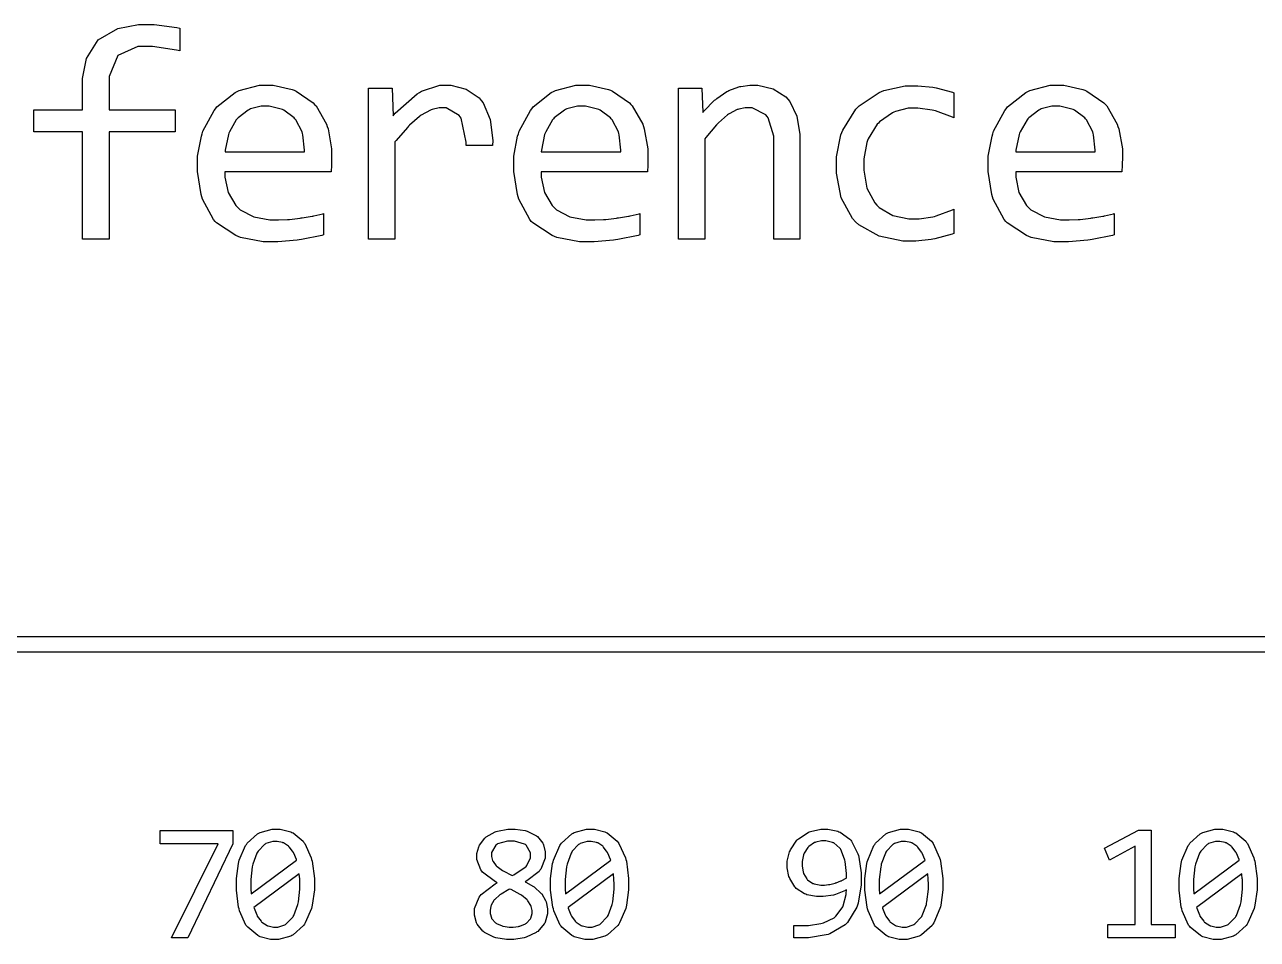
# Model space of a CAD drawing. Extents: x 0.4 to 7.8, y 0.3 to 11.2.
# Drawn here: x 4.045 to 5.879, y 9.844 to 11.204 of the extents above; entities that cross this region are included whole.
import ezdxf

# ---------------------------------------------------------------- set-up
doc = ezdxf.new("R2010")
doc.units = 0
doc.layers.get('0').update_dxf_attribs({"linetype": 'CONTINUOUS'})

msp = doc.modelspace()

# ---------------------------------------------------------------- linework, layer by layer
at = {"color": 9}
for points in [[(4.27604, 11.1654), (4.27094, 11.1665), (4.23514, 11.1719), (4.22325, 11.1719), (4.21338, 11.1719), (4.18375, 11.1582), (4.17063, 11.1272), (4.17063, 11.1168), (4.17063, 11.0774), (4.2691, 11.0774), (4.2691, 11.045), (4.17063, 11.045), (4.17063, 10.8854), (4.13103, 10.8854), (4.13103, 11.045), (4.05875, 11.045), (4.05875, 11.0774), (4.13103, 11.0774), (4.13103, 11.1146), (4.13103, 11.1244), (4.13683, 11.1539), (4.1544, 11.1819), (4.18365, 11.1987), (4.21436, 11.2043), (4.22461, 11.2043), (4.23747, 11.2043), (4.27132, 11.1999), (4.27604, 11.1989), (4.27604, 11.1654)], [(4.50168, 11.0097), (4.50168, 11.0062), (4.50146, 10.9967), (4.50146, 10.9958), (4.50142, 10.9948), (4.50082, 10.9861), (4.50076, 10.9852), (4.34299, 10.9852), (4.34299, 10.9777), (4.34782, 10.9548), (4.35906, 10.9353), (4.36225, 10.9322), (4.36546, 10.9291), (4.38574, 10.9185), (4.40972, 10.9138), (4.41775, 10.9138), (4.42264, 10.9138), (4.43576, 10.9144), (4.43744, 10.9145), (4.43907, 10.9147), (4.45492, 10.9166), (4.45649, 10.9168), (4.45801, 10.917), (4.4725, 10.9194), (4.4739, 10.9197), (4.47532, 10.92), (4.48839, 10.9231), (4.48958, 10.9234), (4.48958, 10.8915), (4.48693, 10.8908), (4.45692, 10.8848), (4.45356, 10.8843), (4.45019, 10.8838), (4.42165, 10.8814), (4.41217, 10.8814), (4.39974, 10.8814), (4.36594, 10.8879), (4.36247, 10.8892), (4.359, 10.8906), (4.33046, 10.9094), (4.32824, 10.9118), (4.32601, 10.9143), (4.30963, 10.9447), (4.30854, 10.9483), (4.30746, 10.9519), (4.30231, 10.986), (4.30231, 10.9973), (4.30231, 11.0086), (4.30783, 11.0386), (4.30897, 11.0421), (4.31011, 11.0457), (4.32671, 11.0766), (4.32889, 11.0792), (4.33106, 11.0819), (4.35792, 11.1032), (4.36111, 11.1048), (4.36426, 11.1063), (4.39432, 11.1142), (4.40435, 11.1142), (4.41471, 11.1142), (4.44293, 11.108), (4.44596, 11.1068), (4.44894, 11.1056), (4.47433, 11.088), (4.4764, 11.0857), (4.47846, 11.0835), (4.49408, 11.0561), (4.49517, 11.0528), (4.49625, 11.0496), (4.50168, 11.0197), (4.50168, 11.0097)], [(4.55637, 11.1101), (4.5919, 11.1101), (4.59304, 11.0687), (4.59636, 11.0727), (4.62896, 11.1016), (4.63222, 11.1034), (4.63542, 11.1052), (4.66238, 11.1142), (4.67139, 11.1142), (4.67904, 11.1142), (4.70199, 11.1085), (4.72119, 11.0953), (4.72418, 11.0915), (4.72715, 11.0878), (4.73742, 11.0635), (4.74121, 11.0318), (4.741, 11.0244), (4.70161, 11.0244), (4.70171, 11.0293), (4.69439, 11.065), (4.69287, 11.0672), (4.69129, 11.0694), (4.67215, 11.0806), (4.66581, 11.0806), (4.66178, 11.0806), (4.65121, 11.0782), (4.6499, 11.0777), (4.6486, 11.0773), (4.63499, 11.0698), (4.63357, 11.0687), (4.63217, 11.0678), (4.6174, 11.0547), (4.61589, 11.0531), (4.61431, 11.0515), (4.59754, 11.0321), (4.59576, 11.0298), (4.59576, 10.8854), (4.55637, 10.8854), (4.55637, 11.1101)], [(4.97222, 11.0097), (4.97222, 11.0062), (4.97194, 10.9967), (4.97194, 10.9958), (4.9719, 10.9948), (4.97136, 10.9861), (4.97131, 10.9852), (4.81353, 10.9852), (4.81353, 10.9777), (4.81831, 10.9548), (4.82954, 10.9353), (4.83274, 10.9322), (4.83594, 10.9291), (4.85622, 10.9185), (4.88021, 10.9138), (4.88824, 10.9138), (4.89312, 10.9138), (4.90625, 10.9144), (4.90793, 10.9145), (4.90956, 10.9147), (4.9254, 10.9166), (4.92697, 10.9168), (4.9285, 10.917), (4.94303, 10.9194), (4.94444, 10.9197), (4.94586, 10.92), (4.95893, 10.9231), (4.96013, 10.9234), (4.96013, 10.8915), (4.95747, 10.8908), (4.9274, 10.8848), (4.92404, 10.8843), (4.92074, 10.8838), (4.89214, 10.8814), (4.88265, 10.8814), (4.87022, 10.8814), (4.83643, 10.8879), (4.83301, 10.8892), (4.82954, 10.8906), (4.80094, 10.9094), (4.79872, 10.9118), (4.7965, 10.9143), (4.78011, 10.9447), (4.77903, 10.9483), (4.77794, 10.9519), (4.77279, 10.986), (4.77279, 10.9973), (4.77279, 11.0086), (4.77838, 11.0386), (4.77951, 11.0421), (4.78065, 11.0457), (4.79725, 11.0766), (4.79943, 11.0792), (4.8016, 11.0819), (4.82844, 11.1032), (4.83165, 11.1048), (4.83479, 11.1063), (4.86481, 11.1142), (4.87483, 11.1142), (4.88519, 11.1142), (4.91342, 11.108), (4.91644, 11.1068), (4.91943, 11.1056), (4.94482, 11.088), (4.94689, 11.0857), (4.94894, 11.0835), (4.96463, 11.0561), (4.96571, 11.0528), (4.96674, 11.0496), (4.97217, 11.0197), (4.97217, 11.0097), (4.97222, 11.0097)], [(5.01768, 11.1101), (5.05236, 11.1101), (5.05393, 11.0738), (5.05556, 11.0758), (5.0714, 11.0918), (5.07297, 11.0931), (5.07449, 11.0944), (5.08942, 11.1049), (5.09088, 11.1056), (5.09233, 11.1064), (5.10742, 11.1119), (5.109, 11.1121), (5.11051, 11.1125), (5.12358, 11.1142), (5.12799, 11.1142), (5.13558, 11.1142), (5.15842, 11.109), (5.1774, 11.097), (5.18039, 11.0935), (5.18338, 11.0902), (5.19379, 11.068), (5.19829, 11.041), (5.19829, 11.032), (5.19829, 10.8854), (5.15935, 10.8854), (5.15935, 11.0289), (5.15935, 11.0386), (5.1511, 11.0658), (5.14947, 11.0678), (5.14779, 11.07), (5.12706, 11.0806), (5.12017, 11.0806), (5.11664, 11.0806), (5.10721, 11.0787), (5.10607, 11.0783), (5.10493, 11.078), (5.09315, 11.0719), (5.09196, 11.071), (5.09071, 11.0702), (5.07731, 11.0584), (5.07585, 11.0569), (5.07443, 11.0554), (5.05843, 11.0367), (5.05664, 11.0344), (5.05664, 10.8854), (5.01768, 10.8854), (5.01768, 11.1101)], [(5.42746, 10.8937), (5.42492, 10.8927), (5.39882, 10.8857), (5.39615, 10.8852), (5.3935, 10.8847), (5.37082, 10.8823), (5.36328, 10.8823), (5.35146, 10.8823), (5.31608, 10.8895), (5.28592, 10.9064), (5.28114, 10.9112), (5.27636, 10.916), (5.25965, 10.9467), (5.2525, 10.9833), (5.2525, 10.9956), (5.2525, 11.0077), (5.25933, 11.0403), (5.26074, 11.0439), (5.2621, 11.0475), (5.28153, 11.0784), (5.28401, 11.081), (5.28651, 11.0836), (5.31635, 11.1034), (5.31982, 11.1048), (5.32329, 11.1062), (5.35508, 11.1132), (5.36572, 11.1132), (5.37386, 11.1132), (5.39583, 11.1112), (5.39839, 11.1108), (5.40088, 11.1104), (5.42513, 11.1037), (5.42746, 11.1028), (5.42746, 11.0656), (5.42503, 11.0669), (5.40022, 11.076), (5.39774, 11.0766), (5.39524, 11.0772), (5.37375, 11.0801), (5.3666, 11.0801), (5.35949, 11.0801), (5.34044, 11.0753), (5.33822, 11.0743), (5.33599, 11.0734), (5.31657, 11.0598), (5.31494, 11.058), (5.31326, 11.0562), (5.29997, 11.0344), (5.29904, 11.0318), (5.29807, 11.0292), (5.29318, 11.005), (5.29318, 10.9968), (5.29318, 10.988), (5.29807, 10.9613), (5.30957, 10.9392), (5.31288, 10.9358), (5.31619, 10.9325), (5.33658, 10.9207), (5.36008, 10.9156), (5.36794, 10.9156), (5.3756, 10.9156), (5.39611, 10.9186), (5.3986, 10.9192), (5.4011, 10.9198), (5.42513, 10.9288), (5.42746, 10.93), (5.42746, 10.8937)], [(5.67796, 11.0097), (5.67796, 11.0062), (5.67774, 10.9967), (5.67774, 10.9958), (5.67768, 10.9948), (5.67708, 10.9861), (5.67703, 10.9852), (5.51926, 10.9852), (5.51926, 10.9777), (5.52408, 10.9548), (5.53532, 10.9353), (5.53851, 10.9322), (5.54172, 10.9291), (5.56201, 10.9185), (5.58599, 10.9138), (5.59403, 10.9138), (5.5989, 10.9138), (5.61203, 10.9144), (5.61372, 10.9145), (5.61535, 10.9147), (5.63118, 10.9166), (5.63276, 10.9168), (5.63428, 10.917), (5.64876, 10.9194), (5.65018, 10.9197), (5.65158, 10.92), (5.66465, 10.9231), (5.66585, 10.9234), (5.66585, 10.8915), (5.66319, 10.8908), (5.63319, 10.8848), (5.62983, 10.8843), (5.62646, 10.8838), (5.59793, 10.8814), (5.58843, 10.8814), (5.57601, 10.8814), (5.54221, 10.8879), (5.53874, 10.8892), (5.53526, 10.8906), (5.50672, 10.9094), (5.5045, 10.9118), (5.50228, 10.9143), (5.48589, 10.9447), (5.48481, 10.9483), (5.48372, 10.9519), (5.47857, 10.986), (5.47857, 10.9973), (5.47857, 11.0086), (5.4841, 11.0386), (5.48525, 11.0421), (5.48639, 11.0457), (5.50299, 11.0766), (5.50515, 11.0792), (5.50732, 11.0819), (5.53418, 11.1032), (5.53738, 11.1048), (5.54053, 11.1063), (5.57058, 11.1142), (5.58062, 11.1142), (5.59099, 11.1142), (5.61919, 11.108), (5.62224, 11.1068), (5.62522, 11.1056), (5.65061, 11.088), (5.65267, 11.0857), (5.65474, 11.0835), (5.67036, 11.0561), (5.67144, 11.0528), (5.67253, 11.0496), (5.67796, 11.0197), (5.67796, 11.0097)], [(4.46121, 11.0153), (4.46132, 11.0177), (4.45888, 11.0405), (4.45828, 11.0425), (4.45768, 11.0447), (4.44835, 11.0626), (4.4471, 11.064), (4.44586, 11.0655), (4.43033, 11.0771), (4.4285, 11.0779), (4.4266, 11.0788), (4.40853, 11.0831), (4.40256, 11.0831), (4.39671, 11.0831), (4.38103, 11.0789), (4.37929, 11.0781), (4.3775, 11.0773), (4.36242, 11.0658), (4.36117, 11.0642), (4.35986, 11.0628), (4.34961, 11.0449), (4.34885, 11.0428), (4.34804, 11.0407), (4.34321, 11.0177), (4.34304, 11.0153), (4.46121, 11.0153)], [(4.93169, 11.0153), (4.93181, 11.0177), (4.92936, 11.0405), (4.92876, 11.0425), (4.92817, 11.0447), (4.91883, 11.0626), (4.91758, 11.064), (4.91635, 11.0655), (4.90088, 11.0771), (4.89903, 11.0779), (4.89714, 11.0788), (4.87907, 11.0831), (4.87304, 11.0831), (4.86719, 11.0831), (4.85151, 11.0789), (4.84978, 11.0781), (4.84799, 11.0773), (4.8329, 11.0658), (4.83165, 11.0642), (4.83035, 11.0628), (4.8201, 11.0449), (4.81933, 11.0428), (4.81853, 11.0407), (4.81369, 11.0177), (4.81353, 11.0153), (4.93169, 11.0153)], [(5.63747, 11.0153), (5.63758, 11.0177), (5.63514, 11.0405), (5.63456, 11.0425), (5.63396, 11.0447), (5.62462, 11.0626), (5.62337, 11.064), (5.62213, 11.0655), (5.60661, 11.0771), (5.60476, 11.0779), (5.60286, 11.0788), (5.58479, 11.0831), (5.57883, 11.0831), (5.57297, 11.0831), (5.55729, 11.0789), (5.55556, 11.0781), (5.55376, 11.0773), (5.53868, 11.0658), (5.53743, 11.0642), (5.53614, 11.0628), (5.52588, 11.0449), (5.52512, 11.0428), (5.52431, 11.0407), (5.51947, 11.0177), (5.51932, 11.0153), (5.63747, 11.0153)], [(2.45551, 10.2945), (7.79736, 10.2945), (7.79736, 10.2711), (2.45551, 10.2711), (2.45551, 10.2945)], [(4.3546, 9.98589), (4.28771, 9.84614), (4.2634, 9.84614), (4.33285, 9.98589), (4.24669, 9.98589), (4.24669, 10.0057), (4.3546, 10.0057), (4.3546, 9.98589)], [(4.47597, 9.92583), (4.47597, 9.91749), (4.47293, 9.89497), (4.47233, 9.89242), (4.47168, 9.88992), (4.4624, 9.86838), (4.46121, 9.86654), (4.45996, 9.86475), (4.4445, 9.85086), (4.44265, 9.84983), (4.44081, 9.84885), (4.42275, 9.84397), (4.41678, 9.84397), (4.41092, 9.84397), (4.39518, 9.84793), (4.39344, 9.84868), (4.39165, 9.8495), (4.37674, 9.86199), (4.37549, 9.86361), (4.37424, 9.86529), (4.36469, 9.88656), (4.36404, 9.88911), (4.36333, 9.89171), (4.36003, 9.91732), (4.36003, 9.92583), (4.36003, 9.93425), (4.36301, 9.95682), (4.36367, 9.95931), (4.36426, 9.96186), (4.37354, 9.9834), (4.37478, 9.98519), (4.37597, 9.98703), (4.39144, 10.0009), (4.39333, 10.0019), (4.39518, 10.0029), (4.41319, 10.0079), (4.41922, 10.0079), (4.42503, 10.0079), (4.44075, 10.0038), (4.44254, 10.003), (4.44428, 10.0022), (4.45921, 9.98981), (4.46044, 9.98813), (4.46169, 9.98649), (4.47125, 9.96522), (4.47194, 9.96263), (4.4726, 9.96007), (4.47597, 9.9344), (4.47597, 9.92583)], [(4.82292, 9.88618), (4.82292, 9.88167), (4.81939, 9.86947), (4.81874, 9.86811), (4.81803, 9.86681), (4.80838, 9.85585), (4.80713, 9.85493), (4.80588, 9.85406), (4.79124, 9.84722), (4.78956, 9.84674), (4.78787, 9.84631), (4.77263, 9.84397), (4.76758, 9.84397), (4.76178, 9.84397), (4.74615, 9.8464), (4.74451, 9.8469), (4.74283, 9.84739), (4.729, 9.85417), (4.72792, 9.85504), (4.72678, 9.85596), (4.71832, 9.86632), (4.71778, 9.86751), (4.71718, 9.86871), (4.71436, 9.87972), (4.71436, 9.88336), (4.71436, 9.88971), (4.72119, 9.9069), (4.72254, 9.90864), (4.7239, 9.91043), (4.74496, 9.92654), (4.74783, 9.92796), (4.74522, 9.92931), (4.72618, 9.94396), (4.72499, 9.94553), (4.72379, 9.94715), (4.71778, 9.96268), (4.71778, 9.96783), (4.71778, 9.97157), (4.72043, 9.98156), (4.72097, 9.98275), (4.72146, 9.98394), (4.72939, 9.99462), (4.73047, 9.99556), (4.73156, 9.99653), (4.74496, 10.0039), (4.74658, 10.0044), (4.74815, 10.005), (4.764, 10.0079), (4.76932, 10.0079), (4.77468, 10.0079), (4.78933, 10.0057), (4.7909, 10.0052), (4.79249, 10.0048), (4.80556, 9.99858), (4.80664, 9.99778), (4.80767, 9.99696), (4.81565, 9.98708), (4.81619, 9.98589), (4.81668, 9.98475), (4.81933, 9.97401), (4.81933, 9.97043), (4.81933, 9.96451), (4.81282, 9.94835), (4.81153, 9.94672), (4.81022, 9.9451), (4.79194, 9.93088), (4.78956, 9.92964), (4.79069, 9.9291), (4.80171, 9.92258), (4.80274, 9.92182), (4.80371, 9.92111), (4.81261, 9.91319), (4.81337, 9.91233), (4.81413, 9.91146), (4.81988, 9.90169), (4.82032, 9.90061), (4.82075, 9.89953), (4.82292, 9.88954), (4.82292, 9.88618)], [(4.94342, 9.92583), (4.94342, 9.91749), (4.94038, 9.89497), (4.93978, 9.89242), (4.93913, 9.88992), (4.92985, 9.86838), (4.92865, 9.86654), (4.9274, 9.86475), (4.91194, 9.85086), (4.9101, 9.84983), (4.90826, 9.84885), (4.89019, 9.84397), (4.88422, 9.84397), (4.87836, 9.84397), (4.86263, 9.84793), (4.86089, 9.84868), (4.8591, 9.8495), (4.84418, 9.86199), (4.84293, 9.86361), (4.84169, 9.86529), (4.83214, 9.88656), (4.83149, 9.88911), (4.83078, 9.89171), (4.82747, 9.91732), (4.82747, 9.92583), (4.82747, 9.93425), (4.83046, 9.95682), (4.83111, 9.95931), (4.83171, 9.96186), (4.84099, 9.9834), (4.84224, 9.98519), (4.84343, 9.98703), (4.85889, 10.0009), (4.86079, 10.0019), (4.86263, 10.0029), (4.88064, 10.0079), (4.88667, 10.0079), (4.89247, 10.0079), (4.90821, 10.0038), (4.91, 10.003), (4.91174, 10.0022), (4.92665, 9.98981), (4.9279, 9.98813), (4.92914, 9.98649), (4.93869, 9.96522), (4.9394, 9.96263), (4.94006, 9.96007), (4.94342, 9.9344), (4.94342, 9.92583)], [(5.2895, 9.9349), (5.2895, 9.92486), (5.28478, 9.89757), (5.28386, 9.89475), (5.28288, 9.89199), (5.26904, 9.86897), (5.26725, 9.86714), (5.2654, 9.86535), (5.24274, 9.85215), (5.24007, 9.85129), (5.23736, 9.85047), (5.21126, 9.84614), (5.20258, 9.84614), (5.18929, 9.84614), (5.18929, 9.86469), (5.20404, 9.86469), (5.21083, 9.86469), (5.22933, 9.8674), (5.23128, 9.86789), (5.23318, 9.86843), (5.24903, 9.87619), (5.25032, 9.87717), (5.25157, 9.87819), (5.26133, 9.89068), (5.26204, 9.89214), (5.26269, 9.89367), (5.26687, 9.91054), (5.26704, 9.91243), (5.26753, 9.91743), (5.26622, 9.91672), (5.25146, 9.9106), (5.24983, 9.9101), (5.24815, 9.90967), (5.23307, 9.90744), (5.22808, 9.90744), (5.22276, 9.90744), (5.20839, 9.91038), (5.20687, 9.91097), (5.20529, 9.91157), (5.19254, 9.91982), (5.19157, 9.92085), (5.19054, 9.92193), (5.18306, 9.93446), (5.18257, 9.93588), (5.18201, 9.93733), (5.17953, 9.95053), (5.17953, 9.95492), (5.17953, 9.96013), (5.18283, 9.97407), (5.18354, 9.97564), (5.18419, 9.97726), (5.19353, 9.99126), (5.19476, 9.9924), (5.19596, 9.9936), (5.2105, 10.0031), (5.21224, 10.0038), (5.21392, 10.0044), (5.22939, 10.0079), (5.23454, 10.0079), (5.23996, 10.0079), (5.25472, 10.0046), (5.2564, 10.004), (5.25808, 10.0033), (5.27263, 9.99274), (5.27387, 9.99126), (5.27507, 9.98986), (5.28461, 9.97103), (5.28532, 9.96869), (5.28597, 9.96642), (5.2895, 9.94282), (5.2895, 9.9349)], [(5.41086, 9.92583), (5.41086, 9.91749), (5.40782, 9.89497), (5.40722, 9.89242), (5.40657, 9.88992), (5.39729, 9.86838), (5.39611, 9.86654), (5.39486, 9.86475), (5.37939, 9.85086), (5.37756, 9.84983), (5.37571, 9.84885), (5.35764, 9.84397), (5.35167, 9.84397), (5.34581, 9.84397), (5.33008, 9.84793), (5.32835, 9.84868), (5.32656, 9.8495), (5.31164, 9.86199), (5.31039, 9.86361), (5.30914, 9.86529), (5.29958, 9.88656), (5.29893, 9.88911), (5.29824, 9.89171), (5.29492, 9.91732), (5.29492, 9.92583), (5.29492, 9.93425), (5.2979, 9.95682), (5.29856, 9.95931), (5.29915, 9.96186), (5.30843, 9.9834), (5.30968, 9.98519), (5.31087, 9.98703), (5.32633, 10.0009), (5.32824, 10.0019), (5.33008, 10.0029), (5.3481, 10.0079), (5.35411, 10.0079), (5.35992, 10.0079), (5.37565, 10.0038), (5.37744, 10.003), (5.37918, 10.0022), (5.3941, 9.98981), (5.39535, 9.98813), (5.3966, 9.98649), (5.40614, 9.96522), (5.40685, 9.96263), (5.4075, 9.96007), (5.41086, 9.9344), (5.41086, 9.92583)], [(5.75646, 9.84614), (5.65625, 9.84614), (5.65625, 9.86594), (5.69726, 9.86594), (5.69726, 9.98236), (5.65901, 9.96164), (5.65121, 9.97971), (5.70199, 10.0064), (5.72081, 10.0064), (5.72081, 9.86594), (5.75646, 9.86594), (5.75646, 9.84614)], [(5.87831, 9.92583), (5.87831, 9.91749), (5.87528, 9.89497), (5.87468, 9.89242), (5.87403, 9.88992), (5.86475, 9.86838), (5.86356, 9.86654), (5.86231, 9.86475), (5.84685, 9.85086), (5.845, 9.84983), (5.84315, 9.84885), (5.82508, 9.84397), (5.81912, 9.84397), (5.81326, 9.84397), (5.79753, 9.84793), (5.79579, 9.84868), (5.794, 9.8495), (5.77908, 9.86199), (5.77783, 9.86361), (5.77658, 9.86529), (5.76704, 9.88656), (5.76639, 9.88911), (5.76568, 9.89171), (5.76237, 9.91732), (5.76237, 9.92583), (5.76237, 9.93425), (5.76535, 9.95682), (5.766, 9.95931), (5.7666, 9.96186), (5.77588, 9.9834), (5.77713, 9.98519), (5.77832, 9.98703), (5.79378, 10.0009), (5.79568, 10.0019), (5.79753, 10.0029), (5.81554, 10.0079), (5.82156, 10.0079), (5.82736, 10.0079), (5.8431, 10.0038), (5.84489, 10.003), (5.84663, 10.0022), (5.86154, 9.98981), (5.86279, 9.98813), (5.86404, 9.98649), (5.87358, 9.96522), (5.87429, 9.96263), (5.87494, 9.96007), (5.87831, 9.9344), (5.87831, 9.92583)], [(4.38151, 9.9266), (4.38151, 9.92469), (4.38151, 9.92046), (4.38151, 9.919), (4.38151, 9.9184), (4.38189, 9.91228), (4.382, 9.91168), (4.44949, 9.96164), (4.44917, 9.96268), (4.44526, 9.97217), (4.44482, 9.97299), (4.44433, 9.97385), (4.43881, 9.98118), (4.43815, 9.98178), (4.4375, 9.98242), (4.43001, 9.98731), (4.42919, 9.98763), (4.42833, 9.98801), (4.42051, 9.98969), (4.41797, 9.98969), (4.41417, 9.98969), (4.40397, 9.98639), (4.40283, 9.98568), (4.40169, 9.98503), (4.39214, 9.97493), (4.39139, 9.97358), (4.39057, 9.97228), (4.38444, 9.95583), (4.38406, 9.95383), (4.38363, 9.95187), (4.38151, 9.93294), (4.38151, 9.9266)], [(4.79764, 9.96869), (4.79764, 9.97276), (4.79118, 9.98394), (4.78993, 9.98481), (4.78863, 9.98574), (4.77354, 9.99018), (4.76856, 9.99018), (4.76318, 9.99018), (4.74849, 9.98583), (4.74724, 9.98492), (4.74593, 9.98406), (4.73964, 9.97293), (4.73964, 9.96918), (4.73964, 9.96701), (4.74115, 9.9611), (4.74149, 9.96039), (4.74175, 9.95975), (4.74642, 9.95344), (4.74707, 9.95285), (4.74772, 9.95226), (4.75575, 9.94646), (4.75672, 9.94586), (4.75765, 9.94532), (4.76904, 9.93951), (4.7704, 9.93892), (4.77268, 9.94), (4.78976, 9.95122), (4.7909, 9.95236), (4.79199, 9.95356), (4.79764, 9.96496), (4.79764, 9.96869)], [(4.84896, 9.9266), (4.84896, 9.92469), (4.84896, 9.92046), (4.84896, 9.919), (4.84896, 9.9184), (4.84933, 9.91228), (4.84944, 9.91168), (4.91694, 9.96164), (4.91661, 9.96268), (4.91271, 9.97217), (4.91228, 9.97299), (4.91178, 9.97385), (4.90625, 9.98118), (4.9056, 9.98178), (4.90494, 9.98242), (4.89746, 9.98731), (4.89665, 9.98763), (4.89578, 9.98801), (4.88797, 9.98969), (4.88542, 9.98969), (4.88162, 9.98969), (4.87142, 9.98639), (4.87028, 9.98568), (4.86914, 9.98503), (4.8596, 9.97493), (4.85883, 9.97358), (4.85801, 9.97228), (4.85189, 9.95583), (4.85151, 9.95383), (4.85107, 9.95187), (4.84896, 9.93294), (4.84896, 9.9266)], [(5.23356, 9.99046), (5.23036, 9.99046), (5.22185, 9.9885), (5.22086, 9.98813), (5.21989, 9.98779), (5.21158, 9.98226), (5.21089, 9.9815), (5.21018, 9.98079), (5.20464, 9.972), (5.20426, 9.97092), (5.20383, 9.96989), (5.20182, 9.95979), (5.20182, 9.95638), (5.20182, 9.95307), (5.20324, 9.94407), (5.20356, 9.94308), (5.20383, 9.94211), (5.20839, 9.93375), (5.20904, 9.93306), (5.20964, 9.9324), (5.21772, 9.92719), (5.21869, 9.92681), (5.21967, 9.92649), (5.22933, 9.92464), (5.23258, 9.92464), (5.23486, 9.92464), (5.24104, 9.9254), (5.24186, 9.92551), (5.24268, 9.92567), (5.25054, 9.92757), (5.25131, 9.92779), (5.25206, 9.92806), (5.25939, 9.93088), (5.2601, 9.93121), (5.26074, 9.93153), (5.26693, 9.93506), (5.26753, 9.93539), (5.26753, 9.94194), (5.26557, 9.9599), (5.26519, 9.96164), (5.26481, 9.96343), (5.25917, 9.97754), (5.25846, 9.97857), (5.25771, 9.97965), (5.24875, 9.98731), (5.24772, 9.98774), (5.24669, 9.98822), (5.23682, 9.99046), (5.23356, 9.99046)], [(5.3164, 9.9266), (5.3164, 9.92469), (5.3164, 9.92046), (5.3164, 9.919), (5.3164, 9.9184), (5.31679, 9.91228), (5.31689, 9.91168), (5.38439, 9.96164), (5.38406, 9.96268), (5.38015, 9.97217), (5.37972, 9.97299), (5.37924, 9.97385), (5.37369, 9.98118), (5.37304, 9.98178), (5.3724, 9.98242), (5.3649, 9.98731), (5.3641, 9.98763), (5.36322, 9.98801), (5.35542, 9.98969), (5.35286, 9.98969), (5.34907, 9.98969), (5.33886, 9.98639), (5.33772, 9.98568), (5.33658, 9.98503), (5.32704, 9.97493), (5.32628, 9.97358), (5.32547, 9.97228), (5.31933, 9.95583), (5.31896, 9.95383), (5.31853, 9.95187), (5.3164, 9.93294), (5.3164, 9.9266)], [(5.78386, 9.9266), (5.78386, 9.92469), (5.78386, 9.92046), (5.78386, 9.919), (5.78386, 9.9184), (5.78424, 9.91228), (5.78435, 9.91168), (5.85183, 9.96164), (5.85151, 9.96268), (5.8476, 9.97217), (5.84717, 9.97299), (5.84668, 9.97385), (5.84115, 9.98118), (5.8405, 9.98178), (5.83985, 9.98242), (5.83236, 9.98731), (5.83154, 9.98763), (5.83068, 9.98801), (5.82286, 9.98969), (5.82032, 9.98969), (5.81651, 9.98969), (5.80632, 9.98639), (5.80518, 9.98568), (5.80404, 9.98503), (5.79449, 9.97493), (5.79372, 9.97358), (5.79292, 9.97228), (5.78678, 9.95583), (5.7864, 9.95383), (5.78597, 9.95187), (5.78386, 9.93294), (5.78386, 9.9266)], [(4.45449, 9.92513), (4.45449, 9.92719), (4.45421, 9.93267), (4.45415, 9.93332), (4.4541, 9.93403), (4.45356, 9.94069), (4.4535, 9.94135), (4.38601, 9.89117), (4.38629, 9.89014), (4.39019, 9.88038), (4.39068, 9.87944), (4.39111, 9.87858), (4.39671, 9.87082), (4.39735, 9.87017), (4.398, 9.86957), (4.40554, 9.86458), (4.40642, 9.86421), (4.40722, 9.86387), (4.41531, 9.86214), (4.41803, 9.86214), (4.42176, 9.86214), (4.43186, 9.8655), (4.433, 9.86615), (4.43414, 9.86686), (4.44379, 9.87685), (4.44461, 9.87815), (4.44536, 9.8795), (4.4515, 9.89583), (4.45193, 9.89779), (4.45236, 9.89979), (4.45449, 9.91883), (4.45449, 9.92513)], [(4.92193, 9.92513), (4.92193, 9.92719), (4.92165, 9.93267), (4.9216, 9.93332), (4.92156, 9.93403), (4.92101, 9.94069), (4.92096, 9.94135), (4.85346, 9.89117), (4.85374, 9.89014), (4.85764, 9.88038), (4.85813, 9.87944), (4.85856, 9.87858), (4.86415, 9.87082), (4.86481, 9.87017), (4.86546, 9.86957), (4.87299, 9.86458), (4.87386, 9.86421), (4.87468, 9.86387), (4.88276, 9.86214), (4.88547, 9.86214), (4.88921, 9.86214), (4.89931, 9.8655), (4.90044, 9.86615), (4.90158, 9.86686), (4.91124, 9.87685), (4.91206, 9.87815), (4.91282, 9.8795), (4.91894, 9.89583), (4.91938, 9.89779), (4.91982, 9.89979), (4.92193, 9.91883), (4.92193, 9.92513)], [(5.38938, 9.92513), (5.38938, 9.92719), (5.38911, 9.93267), (5.38906, 9.93332), (5.389, 9.93403), (5.38846, 9.94069), (5.3884, 9.94135), (5.3209, 9.89117), (5.32118, 9.89014), (5.32508, 9.88038), (5.32557, 9.87944), (5.32601, 9.87858), (5.3316, 9.87082), (5.33225, 9.87017), (5.3329, 9.86957), (5.34044, 9.86458), (5.34131, 9.86421), (5.34212, 9.86387), (5.35021, 9.86214), (5.35292, 9.86214), (5.35667, 9.86214), (5.36675, 9.8655), (5.36789, 9.86615), (5.36903, 9.86686), (5.37869, 9.87685), (5.3795, 9.87815), (5.38026, 9.8795), (5.38639, 9.89583), (5.38683, 9.89779), (5.38726, 9.89979), (5.38938, 9.91883), (5.38938, 9.92513)], [(5.85682, 9.92513), (5.85682, 9.92719), (5.85656, 9.93267), (5.8565, 9.93332), (5.85644, 9.93403), (5.8559, 9.94069), (5.85585, 9.94135), (5.78836, 9.89117), (5.78863, 9.89014), (5.79254, 9.88038), (5.79303, 9.87944), (5.79346, 9.87858), (5.79904, 9.87082), (5.79969, 9.87017), (5.80035, 9.86957), (5.80789, 9.86458), (5.80875, 9.86421), (5.80957, 9.86387), (5.81765, 9.86214), (5.82036, 9.86214), (5.82411, 9.86214), (5.83421, 9.8655), (5.83535, 9.86615), (5.83649, 9.86686), (5.84614, 9.87685), (5.84694, 9.87815), (5.84771, 9.8795), (5.85385, 9.89583), (5.85428, 9.89779), (5.85471, 9.89979), (5.85682, 9.91883), (5.85682, 9.92513)], [(4.79981, 9.8846), (4.79981, 9.88683), (4.79856, 9.89268), (4.79833, 9.89339), (4.79807, 9.8941), (4.79372, 9.90115), (4.79313, 9.90181), (4.79249, 9.9025), (4.78401, 9.90944), (4.78299, 9.9101), (4.7819, 9.91081), (4.7685, 9.91797), (4.76687, 9.91868), (4.76546, 9.91803), (4.75375, 9.91129), (4.75282, 9.9106), (4.75185, 9.90994), (4.74425, 9.90326), (4.74365, 9.90256), (4.74306, 9.90192), (4.73899, 9.89486), (4.73876, 9.8941), (4.7385, 9.89339), (4.73731, 9.88699), (4.73731, 9.88482), (4.73731, 9.88238), (4.73926, 9.87582), (4.73964, 9.87506), (4.74001, 9.8744), (4.74556, 9.86849), (4.74625, 9.868), (4.7469, 9.86751), (4.75515, 9.86387), (4.75613, 9.86361), (4.75706, 9.86339), (4.76568, 9.86214), (4.76856, 9.86214), (4.7716, 9.86214), (4.77979, 9.86328), (4.78076, 9.8635), (4.78168, 9.86372), (4.78999, 9.86708), (4.79069, 9.86751), (4.79139, 9.868), (4.79693, 9.87381), (4.79736, 9.87446), (4.79775, 9.87522), (4.79981, 9.88226), (4.79981, 9.8846)]]:
    msp.add_lwpolyline(points, close=True, dxfattribs=at)

doc.saveas('drawing.dxf')
